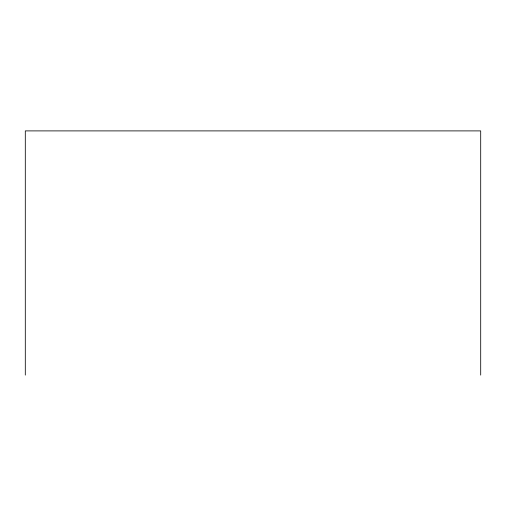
<?xml version="1.0" encoding="UTF-8"?>
<svg xmlns="http://www.w3.org/2000/svg" width="506" height="506" viewBox="0 0 506 506"><rect width="100%" height="100%" fill="white"/><g stroke="black" fill="none" stroke-linecap="round" stroke-linejoin="round"><path stroke-width="0.76" d="M480.7 375.104L480.7 130.896L25.3 130.896L25.3 375.104"/></g></svg>
